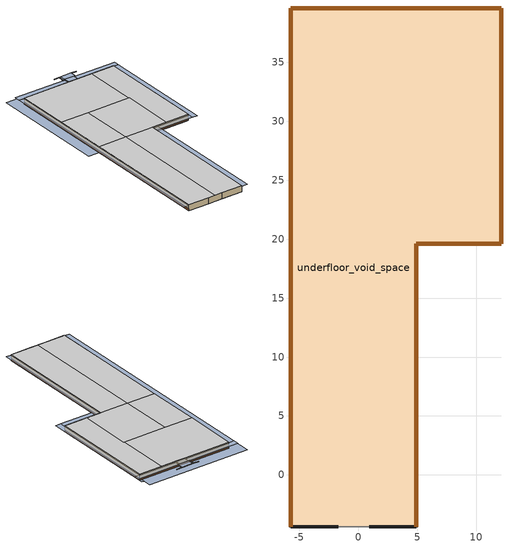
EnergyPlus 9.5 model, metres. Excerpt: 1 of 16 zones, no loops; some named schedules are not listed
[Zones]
underfloor_void_space
 floor adiabatic (floor_slab_1): 12.1,19.6 4.91,19.6 4.91,39.6 12.1,39.6 z0; 4.91,-4.41 -5.72,-4.41 -5.72,39.6 4.91,39.6 z0
 wall outside (insulated_metal_panel_wall_5): 0.91,-4.41 4.91,-4.41 4.91,19.6 12.1,19.6 12.1,39.6 -5.72,39.6 -5.72,-4.41 -1.72,-4.41 z0:1.12
 wall adiabatic (internal_partition_9): -1.72,-4.41 0.91,-4.41 z0:1.12
 door (plenum_concrete_base_wall_7): 4.91,-4.41 4.91,19.59 / 4.91,19.6 12.1,19.6 / 12.1,19.6 12.1,39.6 / 12.1,39.6 -5.72,39.6 / -5.72,39.59 -5.72,-4.41 z0:0.35
 ceiling to central (internal_floor_3): -0.41,19.6 7.75,19.6 7.75,29.6 -0.41,29.6 z1.12
 ceiling to neOff (internal_floor_noCarpet): 7.75,19.6 12.1,19.6 12.1,39.6 7.75,39.6 z1.12
 ceiling to seOff (internal_floor_3): -0.41,-4.41 4.91,-4.41 4.91,19.6 -0.41,19.6 z1.12
 ceiling to nwOff (internal_floor_noCarpet): -5.72,19.6 -0.41,19.6 -0.41,29.6 -5.72,29.6 z1.12
 ceiling to swOff (internal_floor_3): -5.72,-4.41 -0.41,-4.41 -0.41,19.6 -5.72,19.6 z1.12
 ceiling to largeConf (internal_floor_noCarpet): -5.72,29.6 7.75,29.6 7.75,39.6 -5.72,39.6 z1.12
shading: 1.88,41.75 2.88,41.75 / 2.88,41.75 2.88,40.61 / 2.88,40.61 3.18,40.61 / 3.18,40.61 3.19,39.6 / 3.19,39.6 4.98,39.6 / 4.98,39.6 4.98,40.61 / 4.98,40.61 5.28,40.61 / 5.28,40.61 5.28,41.75 / 5.28,41.75 6.28,41.75 z1.02:1.12; -5.72,-4.41 -6.72,-4.41 -6.72,39.6 -5.72,39.6 z1.02; 5.91,-4.41 4.91,-4.41 4.91,19.6 5.91,19.6 z1.02; 12.1,18.6 5.92,18.6 5.92,19.6 12.1,19.6 z1.02; 13.1,18.59 12.1,18.59 12.1,39.6 13.1,39.6 z1.02; 4.98,39.6 3.19,39.6 3.18,40.61 4.98,40.61 z1.02; 5.28,40.61 4.98,40.61 4.98,41.75 5.28,41.75 z1.02; 4.98,40.61 2.88,40.61 2.88,41.75 4.98,41.75 z1.02; 3.19,39.6 4.98,39.6 4.98,40.61 3.18,40.61 z1.12; 3.18,40.61 5.28,40.61 5.28,41.75 3.17,41.75 z1.12; 3.18,39.61 -6.72,39.6 -6.72,40.6 3.18,40.61 z1.02; 13.1,39.61 4.98,39.6 4.98,40.6 13.1,40.61 z1.02; 11.65,19.6 12.1,19.6 12.1,40.2 11.65,40.2 z0; -7.72,19.6 11.65,19.6 11.65,41.75 -7.72,41.75 z0
[Building]
Building: North Axis {deg}=15; Terrain=Suburbs; Loads Convergence Tolerance Value {W}=0.04; Temperature Convergence Tolerance Value {deltaC}=0.4; Solar Distribution=FullExterior; Maximum Number of Warmup Days=25; Minimum Number of Warmup Days=6
[Site:Location]
Pittsburgh PA USA: Latitude {deg}=40.36; Longitude {deg}=-79.92; Time Zone {hr}=-5; Elevation {m}=388
[SizingPeriod:DesignDay] Day of Month=15; Humidity Condition Type=WetBulb; Barometric Pressure {Pa}=96749.9; Wind Direction {deg}=0; Rain Indicator=No; Snow Indicator=No
Name | Month | Day Type | Maximum Dry-Bulb Temperature {C} | Daily Dry-Bulb Temperature Range {deltaC} | Wetbulb or DewPoint at Maximum Dry-Bulb {C} | Wind Speed {m/s} | Daylight Saving Time Indicator | Sky Clearness
Summer Design Day in Pittsburgh PA 99.6 | 7 | SummerDesignDay | 32.2 | 9.8 | 22.4 | 0 | Yes | 0.98
Winter Design Day in Pittsburgh PA 99.6 | 1 | WinterDesignDay | -14.7 | 0 | -14.7 | 11.2 | No | 0
[Site:GroundTemperature:BuildingSurface]
18, 18, 18, 18, 18, 18, 18, 18, 18, 18, 18, 18
[Site:GroundTemperature:FCfactorMethod]
2.1, 1.21, 2.79, 5.27, 11.76, 16.77, 20.14, 21.17, 19.42, 15.53, 10.34, 5.52
[Site:GroundTemperature:Shallow]
14, 14, 14, 14, 14, 14, 14, 14, 14, 14, 14, 14
[Site:GroundTemperature:Deep]
14, 14, 14, 14, 14, 14, 14, 14, 14, 14, 14, 14
[Site:GroundReflectance]
0.2, 0.2, 0.2, 0.2, 0.2, 0.2, 0.2, 0.2, 0.2, 0.2, 0.2, 0.2
[Site:GroundReflectance:SnowModifier]
2, 2
[Material] Roughness=Rough; Thermal Absorptance=0.9
Name | Thickness {m} | Conductivity {W/m-K} | Density {kg/m3} | Specific Heat {J/kg-K} | Solar Absorptance | Visible Absorptance
aerated_concrete_20cm | 0.2 | 1.13 | 2000 | 1000 | 0.6 | 0.6
aerated_concrete_30cm | 0.3 | 1.13 | 2000 | 1000 | 0.6 | 0.6
aerated_concrete_1cm | 0.05 | 1.13 | 2000 | 1000 | 0.6 | 0.6
steel_5mm | 0.05 | 45 | 7800 | 480 | 0.6 | 0.6
foam_polyisocyanate_105mm | 0.105 | 0.03 | 45 | 1470 | 0.6 | 0.6
gypsum_plasterboard_25mm | 0.025 | 0.25 | 900 | 1000 | 0.5 | 0.5
[Material:NoMass] Roughness=Rough; Thermal Absorptance=0.9; Solar Absorptance=0.7; Visible Absorptance=0.7
Name | Thermal Resistance {m2-K/W}
carpet | 0.28
air_gap_10mm | 0.15
[Construction]
floor_slab_1: aerated_concrete_20cm
insulated_metal_panel_wall_5: steel_5mm, foam_polyisocyanate_105mm, steel_5mm
plenum_concrete_base_wall_7: aerated_concrete_30cm
internal_partition_9: gypsum_plasterboard_25mm, air_gap_10mm, gypsum_plasterboard_25mm
internal_floor_3: carpet, aerated_concrete_1cm
internal_floor_noCarpet: aerated_concrete_1cm
[Zone]
underfloor_void_space: Type=1; Multiplier=1; Zone Inside Convection Algorithm=TARP; Part of Total Floor Area=No
[ZoneInfiltration:DesignFlowRate]
underfloor_void_space Infiltration: Zone or ZoneList=underfloor_void_space; Schedule=Infiltration_Mar_More; Design Flow Rate Calculation Method=AirChanges/Hour; Design Flow Rate {m3/s}=0.057085; Air Changes per Hour {1/hr}=0.175; Constant Term Coefficient=1; Temperature Term Coefficient=0; Velocity Term Coefficient=0; Velocity Squared Term Coefficient=0
[AvailabilityManager:Scheduled]
Name | Schedule
DOAS Availability | Semco_sys_op
tempHWLoop Availability | HWLoop_op
tempCHWLoop Availability | CHWLoop_op
[SetpointManager:Scheduled] Control Variable=Temperature
Name | Schedule | Setpoint Node or NodeList
Air Loop Setpoint Manager | iw_semco_sp_stpt | Air Loop Setpoint Manager Node List
HW Loop Setpoint Manager | hw_sp_stpt | HW Loop Setpoint Manager Node List
CHW Loop Setpoint Manager | chw_sp_stpt | CHW Loop Setpoint Manager Node List
[EnergyManagementSystem:Sensor]
Name | Output:Variable or Output:Meter Index Key | Output:Variable or Output:Meter
Heating_switch | EMS_heating_time_switch_sch | Schedule Value
IAT_temp_stpt_base | IAT_temp_stpt_base_sch | Schedule Value
OAT | Environment | Site Outdoor Air Drybulb Temperature
OADP | Environment | Site Outdoor Air Dewpoint Temperature
OARH | Environment | Site Outdoor Air Relative Humidity
WDS | Environment | Site Wind Speed
OAE | Environment | Site Outdoor Air Enthalpy
IS_RAIN | Environment | Site Rain Status
HWOEN_stpt | HWOEN_stpt_sch | Schedule Value
Heating_weekendsetback | Heating_weekendsetback_sch | Schedule Value
Heating_nightsetback | Heating_nightsetback_sch | Schedule Value
Weekday_occup_st_hr | Weekday_occup_st_hr_sch | Schedule Value
Weekday_occup_ed_hr | Weekday_occup_ed_hr_sch | Schedule Value
Weekend_occup_st_hr | Weekend_occup_st_hr_sch | Schedule Value
Weekend_occup_ed_hr | Weekend_occup_ed_hr_sch | Schedule Value
Semco_T_SP | Semco_op_T_stpt_sch | Schedule Value
Semco_DP_SP | Semco_op_Tdp_stpt_sch | Schedule Value
DOAS_RADT_STPT | DOAS_radt_stpt_sch | Schedule Value
SEMCO_SYS_OP_SENSOR | Semco_sys_op | Schedule Value
mullion_heating_control_temp_high_sensor | mullion_heating_control_temp_high | Schedule Value
mullion_heating_control_temp_low_sensor | mullion_heating_control_temp_low | Schedule Value
iw_hw_ssp_2017_sensor | iw_hw_ssp | Schedule Value
IW_HeatMode_sensor | iw_heatmode_sch | Schedule Value
recirculation_mode_active_flag | recirculation_mode_active_sch | Schedule Value
seOff_ppd_sensor | People seOff | Zone Thermal Comfort Fanger Model PPD
swOff_ppd_sensor | People swOff | Zone Thermal Comfort Fanger Model PPD
neOff_ppd_sensor | People neOff | Zone Thermal Comfort Fanger Model PPD
nwOff_ppd_sensor | People nwOff | Zone Thermal Comfort Fanger Model PPD
largeConf_ppd_sensor | People largeConf | Zone Thermal Comfort Fanger Model PPD
central_ppd_sensor | People central | Zone Thermal Comfort Fanger Model PPD
IAT_EFFEC_STPT_sensor | IAT_EFFEC_STPT_sch | Schedule Value
[EnergyManagementSystem:GlobalVariable]
IW_Node4_N_T_Ave
IW_CWS_IEN
IW_HW_OEN
IW_COOLMODE
IW_HEATMODE
IW_SWINGMODE
IW_FREECOOL
IW_MAX_ZDP
IW_AVG_ZDP
IAT_EFFEC_STPT
IAT_EFFEC_STPT_iw_logics
IS_DAY
AVE_CO2
Heating_spw_stpt
Heating_spw_stpt_lastStep
PID_error_lastStep
CalculatedHeatingDmd
AveragePPD
MaxPPD
IW_OCCUPY_MODE
[EnergyManagementSystem:Program]
InitVar: SET IW_Node4_N_T_Ave = 0; SET IW_CWS_IEN = 0; SET IW_HW_OEN = 0; SET IW_COOLMODE = 0; SET IW_HEATMODE = 0; SET IW_FREECOOL = 0; SET IW_MAX_ZDP = 50; SET IW_AVG_ZDP = 50; SET IAT_EFFEC_STPT = IAT_temp_stpt_base; SET IAT_EFFEC_STPT_iw_logics = IAT_temp_stpt_base; SET IW_OCCUPY_MODE = 0; SET IW_SWINGMODE = 0; SET CalculatedHeatingDmd = 0; SET AveragePPD = 0; SET MaxPPD = 0; SET AVE_CO2 = 0; SET IS_DAY = 0; SET Heating_spw_stpt = 30; SET Heating_spw_stpt_lastStep = Heating_spw_stpt; SET PID_error_lastStep = 0
CalcAvgNMaxPPD: SET SumNumerator = seOff_ppd_sensor + swOff_ppd_sensor + neOff_ppd_sensor + nwOff_ppd_sensor + largeConf_ppd_sensor + central_ppd_sensor; SET SumDenominator = 6; SET AveragePPD = SumNumerator / SumDenominator; SET MaxPPD0 = @MAX seOff_ppd_sensor swOff_ppd_sensor; SET MaxPPD1 = @MAX neOff_ppd_sensor nwOff_ppd_sensor; SET MaxPPD2 = @MAX largeConf_ppd_sensor central_ppd_sensor; SET MaxPPD3 = @MAX MaxPPD0 MaxPPD1; SET MaxPPD4 = @MAX MaxPPD3 MaxPPD2; SET MaxPPD = MaxPPD4
SetWeather: SET WEATHER_MODE = 1; IF WEATHER_MODE == 0; SET Set_oat = OAT2017_SENSOR; SET Set_oah = OAH2017_SENSOR; SET Set_oawds = OAWDS2017_SENSOR; SET Set_oawdd = OATWDD_SENSOR; SET Set_oadwp = OADWP2017_SENSOR; SET Set_solDir = SOLDIR2017_SENSOR; SET Set_solDif = SOLDIF2017_SENSOR; ENDIF
CalcNorZoneTemp: SET SumNumerator = CO2_largeConf + CO2_neOff + CO2_swOff; SET SumDenominator = 3; SET AVE_CO2 = SumNumerator / SumDenominator
CalDmdHeatingDmd: SET TmpDiff = @Abs(hw_dmd_in_temp_sensor - hw_dmd_out_temp_sensor); SET CalculatedHeatingDmd = 4.178 * hw_dmd_out_flow_sensor * TmpDiff
CalcAveCO2: SET SumNumerator0 = T_largeConf + T_neOff; SET SumNumerator1 = T_central + T_nwOff; SET SumNumerator = SumNumerator0 + SumNumerator1; SET SumDenominator = 4; SET IW_Node4_N_T_Ave = SumNumerator / SumDenominator
CalcMaxZDP: SET MaxZDP0 = @MAX Tdp_largeConf Tdp_neOff; SET MaxZDP1 = @MAX Tdp_nwOff Tdp_central; SET MaxZDP2 = @MAX MaxZDP1 MaxZDP0; SET IW_MAX_ZDP = MaxZDP2
CalcAvgZDP: SET SumNumerator = Tdp_largeConf + Tdp_neOff; SET SumDenominator = 2; SET IW_AVG_ZDP = SumNumerator / SumDenominator
DeterCWSIEN: IF IW_Node4_N_T_Ave > IAT_EFFEC_STPT; SET IW_CWS_IEN = 1; ELSEIF IW_Node4_N_T_Ave < IAT_EFFEC_STPT - 0.5; SET IW_CWS_IEN = 0; ENDIF
DeterHWOEN: IF OAT < HWOEN_stpt; SET IW_HW_OEN = 1; ELSEIF OAT > HWOEN_stpt + 1; SET IW_HW_OEN = 0; ENDIF
DeterMODE: SET HEATMODE_MODE = 1; IF IW_CWS_IEN == 1 && Heating_switch == 0; SET IW_COOLMODE = 1; SET IW_HEATMODE = 0; SET IW_SWINGMODE = 0; ELSEIF IW_HW_OEN == 1 && Heating_switch == 1; SET IW_HEATMODE = 1; SET IW_COOLMODE = 0; SET IW_SWINGMODE = 0; ELSE; SET IW_HEATMODE = 0; SET IW_COOLMODE = 0; SET IW_SWINGMODE = 1; ENDIF; IF HEATMODE_MODE == 0; SET IW_HEATMODE = IW_HeatMode_sensor; IF IW_HEATMODE == 1; SET IW_COOLMODE = 0; SET IW_SWINGMODE = 0; ENDIF; ENDIF
CalEffecStpt_iw_logics: IF IW_COOLMODE == 1; SET IAT_EFFEC_STPT_iw_logics = IAT_temp_stpt_base; ELSEIF IW_HEATMODE == 1; IF DayOfWeek > 1 && DayOfWeek < 7; IF Hour >= Weekday_occup_st_hr && Hour < Weekday_occup_ed_hr; SET IAT_EFFEC_STPT_iw_logics = IAT_temp_stpt_base; SET IW_OCCUPY_MODE = 1; ELSE; SET IAT_EFFEC_STPT_iw_logics = IAT_temp_stpt_base - Heating_nightsetback; SET IW_OCCUPY_MODE = 0; ENDIF; ELSEIF DayOfWeek == 1 || DayOfWeek == 7; IF Hour >= Weekend_occup_st_hr && Hour < Weekend_occup_ed_hr; SET IAT_EFFEC_STPT_iw_logics = IAT_temp_stpt_base - Heating_weekendsetback; SET IW_OCCUPY_MODE = 1; ELSE; SET IAT_EFFEC_STPT_iw_logics = IAT_temp_stpt_base - Heating_nightsetback; SET IW_OCCUPY_MODE = 0; ENDIF; ENDIF; ENDIF
CalEffecStpt: SET IAT_EFFEC_STPT = IAT_EFFEC_STPT_sensor
DeterIsDay: IF DayOfWeek > 1 && DayOfWeek < 7; IF Hour >= Weekday_occup_st_hr && Hour < Weekday_occup_ed_hr; SET IS_DAY = 1; ELSE; SET IS_DAY = 0; ENDIF; ELSEIF DayOfWeek == 1 || DayOfWeek == 7; IF Hour >= Weekend_occup_st_hr && Hour < Weekend_occup_ed_hr; SET IS_DAY = 1; ELSE; SET IS_DAY = 0; ENDIF; ENDIF
DeterFreecool: SET IW_FREECOOL = 0; SET IAT = IW_Node4_N_T_Ave; IF IW_SWINGMODE == 1; IF Hour >= 3 && Hour < 23; IF IAT > 22.8 && OAT > IAT - 8.3 && OAT < IAT; IF WDS < 2.2 && IS_RAIN == 0 && OARH < 95; IF OARH < 85 || IAT - OAT > 3.8; SET IW_FREECOOL = 1; ENDIF; ENDIF; ENDIF; ELSE; IF IAT > 21.7 && OAT < 25.6 && OAT > IAT - 11.1; IF WDS < 2.7 && IS_RAIN == 0 && OAE < IAE; IF OARH < 95; SET IW_FREECOOL = 1; ENDIF; ENDIF; ENDIF; ENDIF; ELSEIF IW_COOLMODE == 1; IF Hour >= 3 && Hour < 23; IF IAT > 20 && OAT > 15 && OAT < 25.6 && OAT < && OAT < IAT; IF WDS < 2.2 && IS_RAIN == 0 && OADP < IW_AVG_ZDP; IF OARH < 90; SET IW_FREECOOL = 1; ENDIF; ENDIF; ENDIF; ELSE; IF IAT > 18.3 && OAT > 11.7 && OAT < 25.6 && OAT < && OAT < IAT; IF WDS < 2.2 && IS_RAIN == 0 && OADP < IW_AVG_ZDP; IF OARH < 85; SET IW_FREECOOL = 1; ENDIF; ENDIF; ENDIF; ENDIF; ENDIF
DeterSemcoOp: SET Set_semco_sys_op = 0; IF IW_COOLMODE == 1; IF IW_FREECOOL == 0; IF IW_AVG_ZDP > Semco_DP_SP || IW_Node4_N_T_Ave > Semco_T_SP; SET Set_semco_sys_op = NULL; ENDIF; ENDIF; ELSE; IF IW_FREECOOL == 0; IF AVE_CO2 > 1000; SET Set_semco_sys_op = NULL; ENDIF; ENDIF; ENDIF
SemcoSyncOp: IF IW_COOLMODE == 1; IF SEMCO_SYS_OP_SENSOR == 1; SET Set_DOAS_desiccant_sys_op = NULL; SET Set_desiccant_wheel_op = NULL; ELSE; SET Set_DOAS_desiccant_sys_op = 0; SET Set_desiccant_wheel_op = 0; ENDIF; ENDIF
DeterHeatRecvOp: IF DOAS_RAT < 26.7 && DOAS_RAT > 18.3 && DOAS_RADT < 18.3; SET Set_DOAS_htrv_op = NULL; ELSE; SET Set_DOAS_htrv_op = 0; ENDIF
DeterGasBurnerOp: IF DOAS_DX_LVG_T > 12.8 && DOAS_RADT > DOAS_RADT_STPT; SET Set_burner_op = NULL; ELSE; SET Set_burner_op = 0; ENDIF
DeterRegenFanOp: IF REGEN_INLET_T > 48.9 || REGEN_EXIT_T > 48.9; SET Set_regen_fan_op = NULL; ELSE; SET Set_regen_fan_op = 0; ENDIF
CtrlRadiantSys: IF IW_COOLMODE == 1; SET Set_HWLoop_SuperCtrl_op = 0; SET Set_CHWLoop_SuperCtrl_op = NULL; SET Set_coolwave_op = NULL; SET Set_seOff_fcu_op = NULL; SET Set_swOff_fcu_op = NULL; SET Set_mullion_heating_control_temp_high = 5; SET Set_mullion_heating_control_temp_low = 0; SET Set_mullion_cooling_control_temp_high = NULL; SET Set_mullion_cooling_control_temp_low = NULL; SET Set_radpanel_heating_control_temp_high = 5; SET Set_radpanel_heating_control_temp_low = 0; SET Set_radpanel_cooling_control_temp_high = NULL; SET Set_radpanel_cooling_control_temp_low = NULL; SET Set_chw_sp_stpt = IW_MAX_ZDP; ELSEIF IW_HEATMODE == 1; SET Set_radpanel_cooling_control_temp_high = 55; SET Set_radpanel_cooling_control_temp_low = 51; SET Set_HWLoop_SuperCtrl_op = NULL; SET Set_CHWLoop_SuperCtrl_op = 0; SET Set_coolwave_op = 0; SET Set_seOff_fcu_op = 0; SET Set_swOff_fcu_op = 0; SET Set_mullion_heating_control_temp_high= NULL; SET Set_mullion_heating_control_temp_low= NULL; SET Set_mullion_cooling_control_temp_high = 55; SET Set_mullion_cooling_control_temp_low = 51; IF IS_DAY == 0; SET Set_radpanel_heating_control_temp_high= 5; SET Set_radpanel_heating_control_temp_low= 0; ELSE; IF (IAT_EFFEC_STPT - IW_Node4_N_T_Ave) > 0.6; SET Set_radpanel_heating_control_temp_high= NULL; SET Set_radpanel_heating_control_temp_low= NULL; ENDIF; ENDIF; SET hw_ssp_mode = 1; IF hw_ssp_mode == 0; SET Heating_spw_stpt = iw_hw_ssp_2017_sensor; ELSE; SET Kp = 10; SET PID_error_thisStep = IAT_EFFEC_STPT - IW_Node4_N_T_Ave; SET Heating_spw_stpt_PID = Kp * PID_error_thisStep; SET PID_error_lastStep = PID_error_thisStep; IF IS_DAY == 0; SET PID_High = 51.5; SET PID_Low = 18.3; SET PID_Bias = 29.5; SET Heating_spw_stpt_PID = Heating_spw_stpt_PID + PID_Bias; SET Heating_spw_stpt_PID = @MIN Heating_spw_stpt_PID PID_High; SET Heating_spw_stpt_PID = @MAX Heating_spw_stpt_PID PID_Low; SET stpt_high = 65; SET Heating_spw_stpt = Heating_spw_stpt_PID; SET Heating_spw_stpt = @MIN stpt_high Heating_spw_stpt; ELSE; IF (IAT_EFFEC_STPT - IW_Node4_N_T_Ave) > 0.6; SET Heating_spw_stpt = 65; ELSE; SET PID_High = 65; SET PID_Low = 26.7; IF IAT_EFFEC_STPT > 21.6; SET PID_Bias = 33.3; ELSE; SET PID_Bias = 30.5; ENDIF; SET Heating_spw_stpt_PID = Heating_spw_stpt_PID + PID_Bias; SET Heating_spw_stpt_PID = @MIN Heating_spw_stpt_PID PID_High; SET Heating_spw_stpt_PID = @MAX Heating_spw_stpt_PID PID_Low; SET stpt_high = 65; SET day_oat_bias_stpt_high = 28.0; SET day_oat_bias_stpt_low = 0.0; SET day_oat_bias_oat_high = 7.2; SET day_oat_bias_oat_low = -17.8; SET day_oat_bias_stpt = day_oat_bias_stpt_high + (day_oat_bias_stpt_low - day_oat_bias_stpt_high)/(day_oat_bias_oat_high - day_oat_bias_oat_low) * (OAT - day_oat_bias_oat_low); SET day_oat_bias_stpt = @MAX day_oat_bias_stpt day_oat_bias_stpt_low; SET day_oat_bias_stpt = @MIN day_oat_bias_stpt day_oat_bias_stpt_high; SET Heating_spw_stpt = Heating_spw_stpt_PID + day_oat_bias_stpt; SET Heating_spw_stpt = @MIN Heating_spw_stpt stpt_high; ENDIF; ENDIF; SET recicModeSwitch = 1; IF recicModeSwitch == 1; SET IS_RECIRC_ON = 1; ELSE; SET IS_RECIRC_ON = recirculation_mode_active_flag; ENDIF; IF IS_RECIRC_ON == 1; IF (IAT_EFFEC_STPT - IW_Node4_N_T_Ave) < 0.3; SET Heating_spw_stpt = IW_Node4_N_T_Ave; ENDIF; ELSE; SET Heating_spw_stpt = @MAX 30.0 Heating_spw_stpt; ENDIF; ENDIF; SET Set_hw_sp_stpt = Heating_spw_stpt; SET Heating_spw_stpt_lastStep = Heating_spw_stpt; ELSE; SET Set_HWLoop_SuperCtrl_op = 0; SET Set_CHWLoop_SuperCtrl_op = 0; SET Set_coolwave_op = 0; SET Set_seOff_fcu_op = 0; SET Set_swOff_fcu_op = 0; SET Set_mullion_heating_control_temp_high = 5; SET Set_mullion_heating_control_temp_low = 0; SET Set_mullion_cooling_control_temp_high = 50; SET Set_mullion_cooling_control_temp_low = 45; SET Set_radpanel_heating_control_temp_high = 5; SET Set_radpanel_heating_control_temp_low = 0; SET Set_radpanel_cooling_control_temp_high = 50; SET Set_radpanel_cooling_control_temp_low = 45; ENDIF
[EnergyManagementSystem:ProgramCallingManager]
init_program_call: BeginNewEnvironment; InitVar
weather_set_call: BeginTimestepBeforePredictor; SetWeather
sensor_info_calls: EndOfZoneTimestepAfterZoneReporting; CalcNorZoneTemp; CalcAveCO2; CalcMaxZDP; CalcAvgZDP
control_calls: AfterPredictorAfterHVACManagers; DeterCWSIEN; DeterHWOEN; DeterMODE; CalEffecStpt; CalEffecStpt_iw_logics; DeterIsDay; DeterFreecool; DeterSemcoOp; SemcoSyncOp; DeterHeatRecvOp; DeterGasBurnerOp; DeterRegenFanOp; CtrlRadiantSys
sensor_output_calls: EndOfZoneTimestepBeforeZoneReporting; CalcAvgNMaxPPD; CalDmdHeatingDmd
[EnergyManagementSystem:Actuator] Actuated Component Type=Schedule:Compact; Actuated Component Control Type=Schedule Value
Name | Actuated Component Unique
Set_mullion_op | mullion_op
Set_radiant_panel_op | chilledCeiling_op
Set_coolwave_op | Coolwave_op
Set_seOff_fcu_op | seOff_fcu_op
Set_swOff_fcu_op | swOff_fcu_op
Set_semco_sys_op | Semco_sys_op
Set_HWLoop_op | HWLoop_op
Set_CHWLoop_op | CHWLoop_op
Set_mullion_heating_control_temp_high | mullion_heating_control_temp_high
Set_mullion_heating_control_temp_low | mullion_heating_control_temp_low
Set_mullion_cooling_control_temp_high | mullion_cooling_control_temp_high
Set_mullion_cooling_control_temp_low | mullion_cooling_control_temp_low
Set_radpanel_heating_control_temp_high | radpanel_heating_control_temp_high
Set_radpanel_heating_control_temp_low | radpanel_heating_control_temp_low
Set_radpanel_cooling_control_temp_high | radpanel_cooling_control_temp_high
Set_radpanel_cooling_control_temp_low | radpanel_cooling_control_temp_low
Set_chw_sp_stpt | chw_sp_stpt
Set_hw_sp_stpt | hw_sp_stpt
Set_DOAS_htrv_op | DOAS_htrv_op_sch
Set_burner_op | burner_op
Set_DOAS_desiccant_sys_op | DOAS_desiccant_sys_op
Set_desiccant_wheel_op | desiccant_wheel_op
Set_regen_fan_op | regen_fan_op
